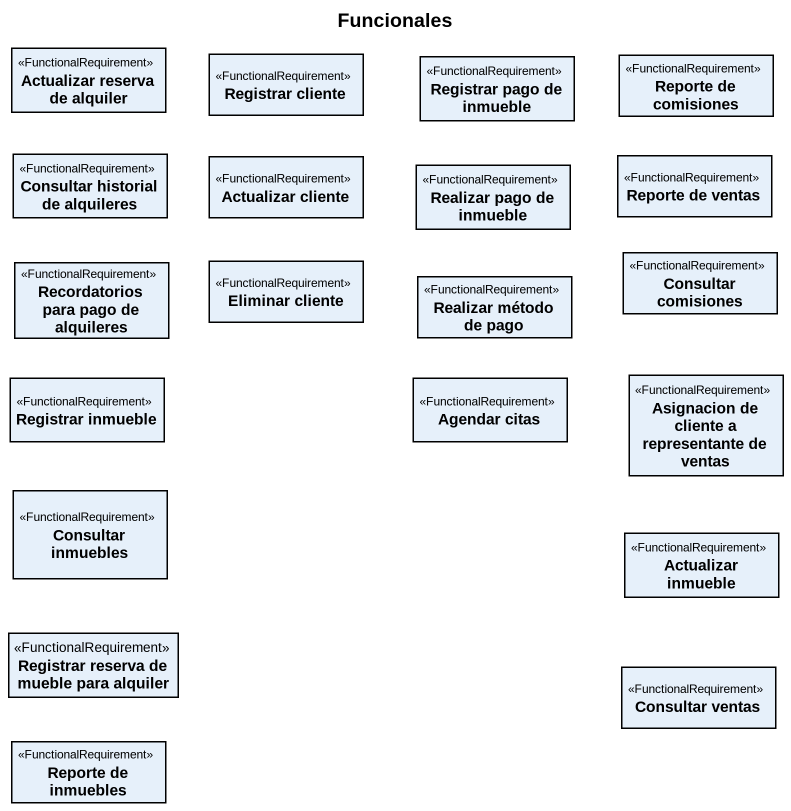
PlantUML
@startuml
title Funcionales
hide circle
hide empty members
class "Actualizar reserva de alquiler" as Actualizar_reserva_de <<FunctionalRequirement>>
class "Registrar cliente" as Registrar_cliente <<FunctionalRequirement>>
class "Registrar pago de inmueble" as Registrar_pago_de_inmueble <<FunctionalRequirement>>
class "Reporte de comisiones" as Reporte_de_comisiones <<FunctionalRequirement>>
class "Consultar historial de alquileres" as Consultar_historial_de <<FunctionalRequirement>>
class "Actualizar cliente" as Actualizar_cliente <<FunctionalRequirement>>
class "Realizar pago de inmueble" as Realizar_pago_de_inmueble <<FunctionalRequirement>>
class "Reporte de ventas" as Reporte_de_ventas <<FunctionalRequirement>>
class "Recordatorios para pago de alquileres" as Recordatorios_para_pago_de <<FunctionalRequirement>>
class "Eliminar cliente" as Eliminar_cliente <<FunctionalRequirement>>
class "Realizar método de pago" as Realizar_método_de_pago <<FunctionalRequirement>>
class "Consultar comisiones" as Consultar_comisiones <<FunctionalRequirement>>
class "Asignacion de cliente a representante de ventas" as Asignacion_de_cliente_a <<FunctionalRequirement>>
class "Registrar inmueble" as Registrar_inmueble <<FunctionalRequirement>>
class "Agendar citas" as Agendar_citas <<FunctionalRequirement>>
class "Consultar inmuebles" as Consultar_inmuebles <<FunctionalRequirement>>
class "Actualizar inmueble" as Actualizar_inmueble <<FunctionalRequirement>>
class "Registrar reserva de mueble para alquiler" as Registrar_reserva_de_mueble <<FunctionalRequirement>>
class "Consultar ventas" as Consultar_ventas <<FunctionalRequirement>>
class "Reporte de inmuebles" as Reporte_de_inmuebles <<FunctionalRequirement>>
@enduml
